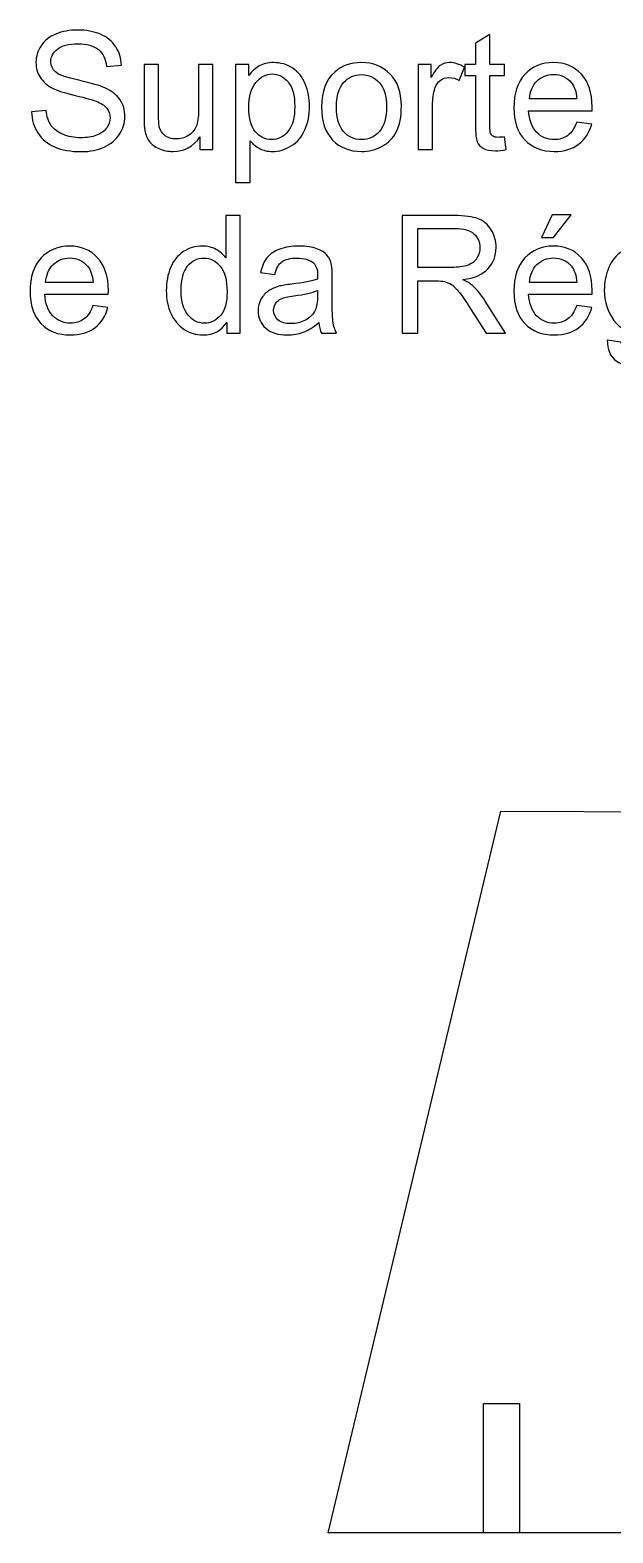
# Model space of a CAD drawing. Header units: millimetres. Extents: x -300 to 279, y -192 to 238.
# Drawn here: x -292.9 to -247.8, y 76.8 to 193 of the extents above; entities that cross this region are included whole.
import ezdxf

# ---------------------------------------------------------------- set-up
doc = ezdxf.new("R2010")
doc.units = ezdxf.units.MM
doc.layers.add('CAMADA_1', color=7, linetype='CONTINUOUS')

msp = doc.modelspace()

# ---------------------------------------------------------------- linework, layer by layer
at = {"layer": 'CAMADA_1', "color": 250}
for points, knots in [([(-292.7823, 186.6647), (-292.7823, 186.6647), (-291.652, 186.7663), (-291.652, 186.7663), (-291.5991, 186.3091), (-291.4742, 185.9345), (-291.2773, 185.6402), (-291.0805, 185.3481), (-290.7757, 185.1111), (-290.3629, 184.929), (-289.9502, 184.7491), (-289.4845, 184.6581), (-288.9681, 184.6581), (-288.5087, 184.6581), (-288.1045, 184.7258), (-287.7531, 184.8634), (-287.4017, 185.001), (-287.1414, 185.1894), (-286.9699, 185.4286), (-286.7985, 185.6678), (-286.7117, 185.9281), (-286.7117, 186.2075), (-286.7117, 186.4911), (-286.7942, 186.7388), (-286.9593, 186.9526), (-287.1244, 187.1642), (-287.3975, 187.342), (-287.7785, 187.4881), (-288.0219, 187.5812), (-288.5617, 187.7294), (-289.3977, 187.9305), (-290.2338, 188.1316), (-290.818, 188.3199), (-291.1525, 188.4977), (-291.5864, 188.7263), (-291.9081, 189.01), (-292.1198, 189.3465), (-292.3336, 189.6831), (-292.4394, 190.062), (-292.4394, 190.4789), (-292.4394, 190.9404), (-292.3082, 191.3701), (-292.0478, 191.768), (-291.7875, 192.168), (-291.4086, 192.4707), (-290.9069, 192.6782), (-290.4074, 192.8856), (-289.8507, 192.9893), (-289.239, 192.9893), (-288.5659, 192.9893), (-287.9711, 192.8814), (-287.4568, 192.6633), (-286.9424, 192.4474), (-286.5466, 192.1278), (-286.2693, 191.7045), (-285.992, 191.2833), (-285.8439, 190.8049), (-285.8227, 190.2715), (-285.8227, 190.2715), (-286.9784, 190.1826), (-286.9784, 190.1826), (-287.0398, 190.7562), (-287.2493, 191.1901), (-287.607, 191.4822), (-287.9648, 191.7765), (-288.4939, 191.9225), (-289.1924, 191.9225), (-289.9206, 191.9225), (-290.4518, 191.7892), (-290.7842, 191.5225), (-291.1165, 191.2558), (-291.2837, 190.934), (-291.2837, 190.5573), (-291.2837, 190.2313), (-291.1652, 189.9625), (-290.9302, 189.7508), (-290.6974, 189.5413), (-290.0941, 189.3232), (-289.1162, 189.1031), (-288.1383, 188.8809), (-287.4673, 188.6882), (-287.1033, 188.5231), (-286.5762, 188.2797), (-286.1846, 187.9728), (-285.9328, 187.5982), (-285.6809, 187.2256), (-285.556, 186.7959), (-285.556, 186.3091), (-285.556, 185.8244), (-285.6936, 185.3714), (-285.9709, 184.9439), (-286.2481, 184.5163), (-286.644, 184.184), (-287.1625, 183.9469), (-287.6811, 183.7098), (-288.2632, 183.5913), (-288.913, 183.5913), (-289.7343, 183.5913), (-290.4222, 183.7119), (-290.9768, 183.9511), (-291.5335, 184.1903), (-291.9674, 184.5502), (-292.2828, 185.0328), (-292.6003, 185.5132), (-292.7654, 186.0572), (-292.7823, 186.6647)], [0, 0, 0, 0, 0.02857143, 0.02857143, 0.02857143, 0.05714286, 0.05714286, 0.05714286, 0.08571429, 0.08571429, 0.08571429, 0.11428571, 0.11428571, 0.11428571, 0.14285714, 0.14285714, 0.14285714, 0.17142857, 0.17142857, 0.17142857, 0.2, 0.2, 0.2, 0.22857143, 0.22857143, 0.22857143, 0.25714286, 0.25714286, 0.25714286, 0.28571429, 0.28571429, 0.28571429, 0.31428571, 0.31428571, 0.31428571, 0.34285714, 0.34285714, 0.34285714, 0.37142857, 0.37142857, 0.37142857, 0.4, 0.4, 0.4, 0.42857143, 0.42857143, 0.42857143, 0.45714286, 0.45714286, 0.45714286, 0.48571429, 0.48571429, 0.48571429, 0.51428571, 0.51428571, 0.51428571, 0.54285714, 0.54285714, 0.54285714, 0.57142857, 0.57142857, 0.57142857, 0.6, 0.6, 0.6, 0.62857143, 0.62857143, 0.62857143, 0.65714286, 0.65714286, 0.65714286, 0.68571429, 0.68571429, 0.68571429, 0.71428571, 0.71428571, 0.71428571, 0.74285714, 0.74285714, 0.74285714, 0.77142857, 0.77142857, 0.77142857, 0.8, 0.8, 0.8, 0.82857143, 0.82857143, 0.82857143, 0.85714286, 0.85714286, 0.85714286, 0.88571429, 0.88571429, 0.88571429, 0.91428571, 0.91428571, 0.91428571, 0.94285714, 0.94285714, 0.94285714, 0.97142857, 0.97142857, 0.97142857, 1, 1, 1, 1]), ([(-256.2127, 184.7407), (-256.2127, 184.7407), (-256.0603, 183.7543), (-256.0603, 183.7543), (-256.3736, 183.6887), (-256.6551, 183.6548), (-256.9006, 183.6548), (-257.3049, 183.6548), (-257.6182, 183.7183), (-257.8425, 183.8474), (-258.0648, 183.9765), (-258.2214, 184.1438), (-258.3124, 184.3533), (-258.4034, 184.5629), (-258.4479, 185.0031), (-258.4479, 185.6741), (-258.4479, 185.6741), (-258.4479, 189.4714), (-258.4479, 189.4714), (-258.4479, 189.4714), (-259.2734, 189.4714), (-259.2734, 189.4714), (-259.2734, 189.4714), (-259.2734, 190.335), (-259.2734, 190.335), (-259.2734, 190.335), (-258.4479, 190.335), (-258.4479, 190.335), (-258.4479, 190.335), (-258.4479, 191.9648), (-258.4479, 191.9648), (-258.4479, 191.9648), (-257.3303, 192.6358), (-257.3303, 192.6358), (-257.3303, 192.6358), (-257.3303, 190.335), (-257.3303, 190.335), (-257.3303, 190.335), (-256.2127, 190.335), (-256.2127, 190.335), (-256.2127, 190.335), (-256.2127, 189.4714), (-256.2127, 189.4714), (-256.2127, 189.4714), (-257.3303, 189.4714), (-257.3303, 189.4714), (-257.3303, 189.4714), (-257.3303, 185.6106), (-257.3303, 185.6106), (-257.3303, 185.291), (-257.3112, 185.0857), (-257.271, 184.9947), (-257.2329, 184.9036), (-257.1694, 184.8317), (-257.0805, 184.7766), (-256.9916, 184.7237), (-256.8646, 184.6962), (-256.6995, 184.6962), (-256.5768, 184.6962), (-256.4138, 184.711), (-256.2127, 184.7407)], [0, 0, 0, 0, 0.05, 0.05, 0.05, 0.1, 0.1, 0.1, 0.15, 0.15, 0.15, 0.2, 0.2, 0.2, 0.25, 0.25, 0.25, 0.3, 0.3, 0.3, 0.35, 0.35, 0.35, 0.4, 0.4, 0.4, 0.45, 0.45, 0.45, 0.5, 0.5, 0.5, 0.55, 0.55, 0.55, 0.6, 0.6, 0.6, 0.65, 0.65, 0.65, 0.7, 0.7, 0.7, 0.75, 0.75, 0.75, 0.8, 0.8, 0.8, 0.85, 0.85, 0.85, 0.9, 0.9, 0.9, 0.95, 0.95, 0.95, 1, 1, 1, 1]), ([(-279.7521, 183.7437), (-279.7521, 183.7437), (-279.7521, 184.7237), (-279.7521, 184.7237), (-280.2643, 183.9765), (-280.9586, 183.604), (-281.837, 183.604), (-282.2244, 183.604), (-282.5863, 183.6781), (-282.9229, 183.8263), (-283.2594, 183.9765), (-283.5092, 184.1628), (-283.6722, 184.3872), (-283.8351, 184.6137), (-283.9494, 184.8888), (-284.0151, 185.2148), (-284.0595, 185.4349), (-284.0828, 185.7821), (-284.0828, 186.2562), (-284.0828, 186.2562), (-284.0828, 190.335), (-284.0828, 190.335), (-284.0828, 190.335), (-282.9652, 190.335), (-282.9652, 190.335), (-282.9652, 190.335), (-282.9652, 186.688), (-282.9652, 186.688), (-282.9652, 186.1059), (-282.9419, 185.7122), (-282.8975, 185.5111), (-282.8276, 185.2169), (-282.6794, 184.9883), (-282.4508, 184.8211), (-282.2244, 184.6539), (-281.945, 184.5692), (-281.6105, 184.5692), (-281.2761, 184.5692), (-280.9628, 184.6539), (-280.6707, 184.8253), (-280.3786, 184.9968), (-280.1712, 185.2317), (-280.0484, 185.5259), (-279.9278, 185.8202), (-279.8664, 186.2498), (-279.8664, 186.8108), (-279.8664, 186.8108), (-279.8664, 190.335), (-279.8664, 190.335), (-279.8664, 190.335), (-278.7488, 190.335), (-278.7488, 190.335), (-278.7488, 190.335), (-278.7488, 183.7437), (-278.7488, 183.7437), (-278.7488, 183.7437), (-279.7521, 183.7437), (-279.7521, 183.7437)], [0, 0, 0, 0, 0.05263158, 0.05263158, 0.05263158, 0.10526316, 0.10526316, 0.10526316, 0.15789474, 0.15789474, 0.15789474, 0.21052632, 0.21052632, 0.21052632, 0.26315789, 0.26315789, 0.26315789, 0.31578947, 0.31578947, 0.31578947, 0.36842105, 0.36842105, 0.36842105, 0.42105263, 0.42105263, 0.42105263, 0.47368421, 0.47368421, 0.47368421, 0.52631579, 0.52631579, 0.52631579, 0.57894737, 0.57894737, 0.57894737, 0.63157895, 0.63157895, 0.63157895, 0.68421053, 0.68421053, 0.68421053, 0.73684211, 0.73684211, 0.73684211, 0.78947368, 0.78947368, 0.78947368, 0.84210526, 0.84210526, 0.84210526, 0.89473684, 0.89473684, 0.89473684, 0.94736842, 0.94736842, 0.94736842, 1, 1, 1, 1]), ([(-276.9941, 181.2164), (-276.9941, 181.2164), (-276.9941, 190.335), (-276.9941, 190.335), (-276.9941, 190.335), (-275.9781, 190.335), (-275.9781, 190.335), (-275.9781, 190.335), (-275.9781, 189.4693), (-275.9781, 189.4693), (-275.7389, 189.8037), (-275.468, 190.0556), (-275.1653, 190.2228), (-274.8647, 190.39), (-274.4985, 190.4747), (-274.0689, 190.4747), (-273.5058, 190.4747), (-273.0105, 190.3308), (-272.5808, 190.0408), (-272.1512, 189.7529), (-271.8273, 189.3444), (-271.6072, 188.8195), (-271.3892, 188.2924), (-271.2791, 187.7167), (-271.2791, 187.088), (-271.2791, 186.4171), (-271.3997, 185.8117), (-271.641, 185.2719), (-271.8823, 184.7343), (-272.2337, 184.3216), (-272.6951, 184.0337), (-273.1545, 183.7479), (-273.6392, 183.604), (-274.1472, 183.604), (-274.5197, 183.604), (-274.8541, 183.6823), (-275.1484, 183.839), (-275.4447, 183.9956), (-275.686, 184.1924), (-275.8765, 184.4316), (-275.8765, 184.4316), (-275.8765, 181.2164), (-275.8765, 181.2164), (-275.8765, 181.2164), (-276.9941, 181.2164), (-276.9941, 181.2164)], [0, 0, 0, 0, 0.06666667, 0.06666667, 0.06666667, 0.13333333, 0.13333333, 0.13333333, 0.2, 0.2, 0.2, 0.26666667, 0.26666667, 0.26666667, 0.33333333, 0.33333333, 0.33333333, 0.4, 0.4, 0.4, 0.46666667, 0.46666667, 0.46666667, 0.53333333, 0.53333333, 0.53333333, 0.6, 0.6, 0.6, 0.66666667, 0.66666667, 0.66666667, 0.73333333, 0.73333333, 0.73333333, 0.8, 0.8, 0.8, 0.86666667, 0.86666667, 0.86666667, 0.93333333, 0.93333333, 0.93333333, 1, 1, 1, 1]), ([(-275.9781, 186.9991), (-275.9781, 186.1546), (-275.8066, 185.5302), (-275.4659, 185.1259), (-275.123, 184.7216), (-274.7081, 184.5184), (-274.2213, 184.5184), (-273.726, 184.5184), (-273.3026, 184.728), (-272.9513, 185.1471), (-272.5978, 185.5662), (-272.4221, 186.2139), (-272.4221, 187.0923), (-272.4221, 187.9305), (-272.5935, 188.557), (-272.9386, 188.974), (-273.2836, 189.391), (-273.6942, 189.5984), (-274.1726, 189.5984), (-274.6467, 189.5984), (-275.0658, 189.3762), (-275.4299, 188.9338), (-275.7961, 188.4893), (-275.9781, 187.8458), (-275.9781, 186.9991)], [0, 0, 0, 0, 0.125, 0.125, 0.125, 0.25, 0.25, 0.25, 0.375, 0.375, 0.375, 0.5, 0.5, 0.5, 0.625, 0.625, 0.625, 0.75, 0.75, 0.75, 0.875, 0.875, 0.875, 1, 1, 1, 1]), ([(-270.3499, 187.0394), (-270.3499, 188.2564), (-270.0112, 189.1581), (-269.3318, 189.7445), (-268.7666, 190.2313), (-268.0745, 190.4747), (-267.2596, 190.4747), (-266.3557, 190.4747), (-265.6149, 190.1784), (-265.0392, 189.5857), (-264.4656, 188.9952), (-264.1777, 188.176), (-264.1777, 187.1325), (-264.1777, 186.2858), (-264.3047, 185.6212), (-264.5587, 185.1365), (-264.8127, 184.6518), (-265.1831, 184.275), (-265.6699, 184.0062), (-266.1547, 183.7373), (-266.6859, 183.604), (-267.2596, 183.604), (-268.1824, 183.604), (-268.9275, 183.8982), (-269.4969, 184.4888), (-270.0663, 185.0793), (-270.3499, 185.9302), (-270.3499, 187.0394)], [0, 0, 0, 0, 0.11111111, 0.11111111, 0.11111111, 0.22222222, 0.22222222, 0.22222222, 0.33333333, 0.33333333, 0.33333333, 0.44444444, 0.44444444, 0.44444444, 0.55555556, 0.55555556, 0.55555556, 0.66666667, 0.66666667, 0.66666667, 0.77777778, 0.77777778, 0.77777778, 0.88888889, 0.88888889, 0.88888889, 1, 1, 1, 1]), ([(-269.2069, 187.0372), (-269.2069, 186.1948), (-269.0227, 185.564), (-268.6544, 185.1471), (-268.284, 184.728), (-267.8205, 184.5184), (-267.2596, 184.5184), (-266.705, 184.5184), (-266.2436, 184.728), (-265.8731, 185.1492), (-265.5048, 185.5704), (-265.3207, 186.2117), (-265.3207, 187.0732), (-265.3207, 187.886), (-265.507, 188.502), (-265.8774, 188.919), (-266.2478, 189.3381), (-266.7092, 189.5476), (-267.2596, 189.5476), (-267.8205, 189.5476), (-268.284, 189.3402), (-268.6544, 188.9232), (-269.0227, 188.5062), (-269.2069, 187.8776), (-269.2069, 187.0372)], [0, 0, 0, 0, 0.125, 0.125, 0.125, 0.25, 0.25, 0.25, 0.375, 0.375, 0.375, 0.5, 0.5, 0.5, 0.625, 0.625, 0.625, 0.75, 0.75, 0.75, 0.875, 0.875, 0.875, 1, 1, 1, 1]), ([(-262.8802, 183.7437), (-262.8802, 183.7437), (-262.8802, 190.335), (-262.8802, 190.335), (-262.8802, 190.335), (-261.8769, 190.335), (-261.8769, 190.335), (-261.8769, 190.335), (-261.8769, 189.3254), (-261.8769, 189.3254), (-261.6208, 189.7931), (-261.3837, 190.1022), (-261.1657, 190.2503), (-260.9477, 190.4006), (-260.7085, 190.4747), (-260.4481, 190.4747), (-260.0714, 190.4747), (-259.6883, 190.3562), (-259.2988, 190.1212), (-259.2988, 190.1212), (-259.6967, 189.0904), (-259.6967, 189.0904), (-259.9677, 189.2428), (-260.2386, 189.319), (-260.5095, 189.319), (-260.7529, 189.319), (-260.971, 189.2449), (-261.1636, 189.0989), (-261.3562, 188.9528), (-261.4938, 188.7496), (-261.5763, 188.4893), (-261.7012, 188.0935), (-261.7626, 187.6595), (-261.7626, 187.1875), (-261.7626, 187.1875), (-261.7626, 183.7437), (-261.7626, 183.7437), (-261.7626, 183.7437), (-262.8802, 183.7437), (-262.8802, 183.7437)], [0, 0, 0, 0, 0.07692308, 0.07692308, 0.07692308, 0.15384615, 0.15384615, 0.15384615, 0.23076923, 0.23076923, 0.23076923, 0.30769231, 0.30769231, 0.30769231, 0.38461538, 0.38461538, 0.38461538, 0.46153846, 0.46153846, 0.46153846, 0.53846154, 0.53846154, 0.53846154, 0.61538462, 0.61538462, 0.61538462, 0.69230769, 0.69230769, 0.69230769, 0.76923077, 0.76923077, 0.76923077, 0.84615385, 0.84615385, 0.84615385, 0.92307692, 0.92307692, 0.92307692, 1, 1, 1, 1]), ([(-250.6141, 185.8773), (-250.6141, 185.8773), (-249.4584, 185.7249), (-249.4584, 185.7249), (-249.6383, 185.0539), (-249.9749, 184.5311), (-250.4659, 184.1607), (-250.957, 183.7903), (-251.5835, 183.604), (-252.3476, 183.604), (-253.3086, 183.604), (-254.0706, 183.9003), (-254.6336, 184.493), (-255.1967, 185.0836), (-255.4782, 185.9154), (-255.4782, 186.9843), (-255.4782, 188.0892), (-255.1946, 188.9486), (-254.6252, 189.5582), (-254.0558, 190.1699), (-253.3171, 190.4747), (-252.409, 190.4747), (-251.5306, 190.4747), (-250.8131, 190.1763), (-250.2564, 189.5772), (-249.6997, 188.9782), (-249.4203, 188.1358), (-249.4203, 187.0499), (-249.4203, 186.9843), (-249.4224, 186.8848), (-249.4266, 186.7536), (-249.4266, 186.7536), (-254.3352, 186.7536), (-254.3352, 186.7536), (-254.2929, 186.0318), (-254.0897, 185.4773), (-253.7214, 185.0941), (-253.3552, 184.711), (-252.8959, 184.5184), (-252.3476, 184.5184), (-251.9391, 184.5184), (-251.5899, 184.6264), (-251.302, 184.8423), (-251.012, 185.0582), (-250.7834, 185.4032), (-250.6141, 185.8773)], [0, 0, 0, 0, 0.06666667, 0.06666667, 0.06666667, 0.13333333, 0.13333333, 0.13333333, 0.2, 0.2, 0.2, 0.26666667, 0.26666667, 0.26666667, 0.33333333, 0.33333333, 0.33333333, 0.4, 0.4, 0.4, 0.46666667, 0.46666667, 0.46666667, 0.53333333, 0.53333333, 0.53333333, 0.6, 0.6, 0.6, 0.66666667, 0.66666667, 0.66666667, 0.73333333, 0.73333333, 0.73333333, 0.8, 0.8, 0.8, 0.86666667, 0.86666667, 0.86666667, 0.93333333, 0.93333333, 0.93333333, 1, 1, 1, 1]), ([(-254.2717, 187.668), (-254.2717, 187.668), (-250.6014, 187.668), (-250.6014, 187.668), (-250.6501, 188.2226), (-250.7919, 188.6374), (-251.0226, 188.9147), (-251.3761, 189.3444), (-251.8375, 189.5603), (-252.4027, 189.5603), (-252.9149, 189.5603), (-253.3446, 189.3889), (-253.6938, 189.046), (-254.041, 188.7031), (-254.2336, 188.2437), (-254.2717, 187.668)], [0, 0, 0, 0, 0.2, 0.2, 0.2, 0.4, 0.4, 0.4, 0.6, 0.6, 0.6, 0.8, 0.8, 0.8, 1, 1, 1, 1]), ([(-277.682, 169.5557), (-277.682, 169.5557), (-277.682, 170.3918), (-277.682, 170.3918), (-278.099, 169.742), (-278.7128, 169.416), (-279.5235, 169.416), (-280.0484, 169.416), (-280.531, 169.5599), (-280.9692, 169.8499), (-281.4094, 170.1378), (-281.7502, 170.5421), (-281.9936, 171.0585), (-282.2349, 171.5771), (-282.3556, 172.1719), (-282.3556, 172.845), (-282.3556, 173.5012), (-282.2455, 174.096), (-282.0275, 174.6315), (-281.8074, 175.1649), (-281.4793, 175.5755), (-281.0411, 175.8591), (-280.6051, 176.1449), (-280.114, 176.2867), (-279.5743, 176.2867), (-279.1764, 176.2867), (-278.8229, 176.202), (-278.5138, 176.0348), (-278.2048, 175.8676), (-277.9529, 175.6475), (-277.7582, 175.3787), (-277.7582, 175.3787), (-277.7582, 178.6489), (-277.7582, 178.6489), (-277.7582, 178.6489), (-276.6406, 178.6489), (-276.6406, 178.6489), (-276.6406, 178.6489), (-276.6406, 169.5557), (-276.6406, 169.5557), (-276.6406, 169.5557), (-277.682, 169.5557), (-277.682, 169.5557)], [0, 0, 0, 0, 0.07142857, 0.07142857, 0.07142857, 0.14285714, 0.14285714, 0.14285714, 0.21428571, 0.21428571, 0.21428571, 0.28571429, 0.28571429, 0.28571429, 0.35714286, 0.35714286, 0.35714286, 0.42857143, 0.42857143, 0.42857143, 0.5, 0.5, 0.5, 0.57142857, 0.57142857, 0.57142857, 0.64285714, 0.64285714, 0.64285714, 0.71428571, 0.71428571, 0.71428571, 0.78571429, 0.78571429, 0.78571429, 0.85714286, 0.85714286, 0.85714286, 0.92857143, 0.92857143, 0.92857143, 1, 1, 1, 1]), ([(-264.1163, 169.5557), (-264.1163, 169.5557), (-264.1163, 178.6489), (-264.1163, 178.6489), (-264.1163, 178.6489), (-260.0862, 178.6489), (-260.0862, 178.6489), (-259.2755, 178.6489), (-258.6595, 178.5664), (-258.2383, 178.4034), (-257.8171, 178.2404), (-257.4805, 177.9525), (-257.2287, 177.5398), (-256.9768, 177.127), (-256.8519, 176.6698), (-256.8519, 176.1703), (-256.8519, 175.5247), (-257.0614, 174.9807), (-257.4784, 174.5383), (-257.8954, 174.096), (-258.5389, 173.8166), (-259.4109, 173.6959), (-259.0913, 173.5435), (-258.85, 173.3911), (-258.6849, 173.2429), (-258.3336, 172.9212), (-258.0012, 172.5169), (-257.6901, 172.0322), (-257.6901, 172.0322), (-256.1174, 169.5557), (-256.1174, 169.5557), (-256.1174, 169.5557), (-257.6202, 169.5557), (-257.6202, 169.5557), (-257.6202, 169.5557), (-258.8225, 171.448), (-258.8225, 171.448), (-259.1718, 171.9962), (-259.4617, 172.4132), (-259.6882, 172.7032), (-259.9168, 172.9932), (-260.12, 173.1943), (-260.2999, 173.3107), (-260.4777, 173.425), (-260.6619, 173.5054), (-260.8482, 173.552), (-260.9836, 173.5795), (-261.2059, 173.5943), (-261.517, 173.5943), (-261.517, 173.5943), (-262.9098, 173.5943), (-262.9098, 173.5943), (-262.9098, 173.5943), (-262.9098, 169.5557), (-262.9098, 169.5557), (-262.9098, 169.5557), (-264.1163, 169.5557), (-264.1163, 169.5557)], [0, 0, 0, 0, 0.05263158, 0.05263158, 0.05263158, 0.10526316, 0.10526316, 0.10526316, 0.15789474, 0.15789474, 0.15789474, 0.21052632, 0.21052632, 0.21052632, 0.26315789, 0.26315789, 0.26315789, 0.31578947, 0.31578947, 0.31578947, 0.36842105, 0.36842105, 0.36842105, 0.42105263, 0.42105263, 0.42105263, 0.47368421, 0.47368421, 0.47368421, 0.52631579, 0.52631579, 0.52631579, 0.57894737, 0.57894737, 0.57894737, 0.63157895, 0.63157895, 0.63157895, 0.68421053, 0.68421053, 0.68421053, 0.73684211, 0.73684211, 0.73684211, 0.78947368, 0.78947368, 0.78947368, 0.84210526, 0.84210526, 0.84210526, 0.89473684, 0.89473684, 0.89473684, 0.94736842, 0.94736842, 0.94736842, 1, 1, 1, 1]), ([(-253.3319, 176.9598), (-253.3319, 176.9598), (-252.5191, 178.6997), (-252.5191, 178.6997), (-252.5191, 178.6997), (-251.0459, 178.6997), (-251.0459, 178.6997), (-251.0459, 178.6997), (-252.4048, 176.9598), (-252.4048, 176.9598), (-252.4048, 176.9598), (-253.3319, 176.9598), (-253.3319, 176.9598)], [0, 0, 0, 0, 0.25, 0.25, 0.25, 0.5, 0.5, 0.5, 0.75, 0.75, 0.75, 1, 1, 1, 1]), ([(-262.9098, 174.6357), (-262.9098, 174.6357), (-260.3275, 174.6357), (-260.3275, 174.6357), (-259.7771, 174.6357), (-259.3496, 174.6929), (-259.0405, 174.8072), (-258.7315, 174.9193), (-258.4965, 175.1014), (-258.3378, 175.3533), (-258.1769, 175.603), (-258.0965, 175.874), (-258.0965, 176.1682), (-258.0965, 176.5979), (-258.251, 176.9535), (-258.5622, 177.2307), (-258.8733, 177.508), (-259.3644, 177.6456), (-260.0354, 177.6456), (-260.0354, 177.6456), (-262.9098, 177.6456), (-262.9098, 177.6456), (-262.9098, 177.6456), (-262.9098, 174.6357), (-262.9098, 174.6357)], [0, 0, 0, 0, 0.125, 0.125, 0.125, 0.25, 0.25, 0.25, 0.375, 0.375, 0.375, 0.5, 0.5, 0.5, 0.625, 0.625, 0.625, 0.75, 0.75, 0.75, 0.875, 0.875, 0.875, 1, 1, 1, 1]), ([(-288.0325, 171.6893), (-288.0325, 171.6893), (-286.8768, 171.5369), (-286.8768, 171.5369), (-287.0567, 170.8659), (-287.3933, 170.3431), (-287.8843, 169.9727), (-288.3754, 169.6023), (-289.0019, 169.416), (-289.766, 169.416), (-290.727, 169.416), (-291.489, 169.7123), (-292.052, 170.305), (-292.6151, 170.8956), (-292.8966, 171.7274), (-292.8966, 172.7963), (-292.8966, 173.9012), (-292.613, 174.7606), (-292.0436, 175.3702), (-291.4742, 175.9819), (-290.7355, 176.2867), (-289.8274, 176.2867), (-288.949, 176.2867), (-288.2315, 175.9883), (-287.6748, 175.3892), (-287.1181, 174.7902), (-286.8387, 173.9478), (-286.8387, 172.8619), (-286.8387, 172.7963), (-286.8408, 172.6968), (-286.845, 172.5656), (-286.845, 172.5656), (-291.7536, 172.5656), (-291.7536, 172.5656), (-291.7113, 171.8438), (-291.5081, 171.2893), (-291.1398, 170.9061), (-290.7736, 170.523), (-290.3143, 170.3304), (-289.766, 170.3304), (-289.3575, 170.3304), (-289.0083, 170.4384), (-288.7204, 170.6543), (-288.4304, 170.8702), (-288.2018, 171.2152), (-288.0325, 171.6893)], [0, 0, 0, 0, 0.06666667, 0.06666667, 0.06666667, 0.13333333, 0.13333333, 0.13333333, 0.2, 0.2, 0.2, 0.26666667, 0.26666667, 0.26666667, 0.33333333, 0.33333333, 0.33333333, 0.4, 0.4, 0.4, 0.46666667, 0.46666667, 0.46666667, 0.53333333, 0.53333333, 0.53333333, 0.6, 0.6, 0.6, 0.66666667, 0.66666667, 0.66666667, 0.73333333, 0.73333333, 0.73333333, 0.8, 0.8, 0.8, 0.86666667, 0.86666667, 0.86666667, 0.93333333, 0.93333333, 0.93333333, 1, 1, 1, 1]), ([(-270.5679, 170.3812), (-270.9828, 170.0277), (-271.3828, 169.7801), (-271.7659, 169.634), (-272.149, 169.488), (-272.5597, 169.416), (-272.9999, 169.416), (-273.7238, 169.416), (-274.2805, 169.5917), (-274.67, 169.9452), (-275.0595, 170.2965), (-275.2542, 170.7474), (-275.2542, 171.2956), (-275.2542, 171.6173), (-275.1801, 171.9116), (-275.0341, 172.1783), (-274.8859, 172.445), (-274.6933, 172.6566), (-274.4562, 172.8175), (-274.217, 172.9784), (-273.9503, 173.1011), (-273.6519, 173.1837), (-273.4317, 173.2408), (-273.0994, 173.2959), (-272.657, 173.3509), (-271.7553, 173.4567), (-271.0886, 173.5858), (-270.6631, 173.734), (-270.6589, 173.8864), (-270.6568, 173.9838), (-270.6568, 174.024), (-270.6568, 174.477), (-270.7626, 174.7966), (-270.9743, 174.9828), (-271.26, 175.2347), (-271.6855, 175.3596), (-272.2485, 175.3596), (-272.7756, 175.3596), (-273.165, 175.2665), (-273.4148, 175.0823), (-273.6667, 174.8982), (-273.8508, 174.5722), (-273.9715, 174.1023), (-273.9715, 174.1023), (-275.0637, 174.2547), (-275.0637, 174.2547), (-274.9642, 174.7225), (-274.8012, 175.1014), (-274.5726, 175.3892), (-274.344, 175.6771), (-274.0138, 175.8972), (-273.582, 176.0539), (-273.1523, 176.2084), (-272.6507, 176.2867), (-272.0834, 176.2867), (-271.5204, 176.2867), (-271.0611, 176.2211), (-270.7076, 176.0877), (-270.3562, 175.9544), (-270.0959, 175.7893), (-269.9308, 175.5882), (-269.7657, 175.3871), (-269.6493, 175.1331), (-269.5815, 174.8262), (-269.5455, 174.6357), (-269.5265, 174.2928), (-269.5265, 173.7996), (-269.5265, 173.7996), (-269.5265, 172.318), (-269.5265, 172.318), (-269.5265, 171.2829), (-269.5032, 170.6289), (-269.4566, 170.3516), (-269.4122, 170.0743), (-269.3191, 169.8097), (-269.1836, 169.5557), (-269.1836, 169.5557), (-270.352, 169.5557), (-270.352, 169.5557), (-270.4642, 169.7907), (-270.5361, 170.0658), (-270.5679, 170.3812)], [0, 0, 0, 0, 0.03703704, 0.03703704, 0.03703704, 0.07407407, 0.07407407, 0.07407407, 0.11111111, 0.11111111, 0.11111111, 0.14814815, 0.14814815, 0.14814815, 0.18518519, 0.18518519, 0.18518519, 0.22222222, 0.22222222, 0.22222222, 0.25925926, 0.25925926, 0.25925926, 0.2962963, 0.2962963, 0.2962963, 0.33333333, 0.33333333, 0.33333333, 0.37037037, 0.37037037, 0.37037037, 0.40740741, 0.40740741, 0.40740741, 0.44444444, 0.44444444, 0.44444444, 0.48148148, 0.48148148, 0.48148148, 0.51851852, 0.51851852, 0.51851852, 0.55555556, 0.55555556, 0.55555556, 0.59259259, 0.59259259, 0.59259259, 0.62962963, 0.62962963, 0.62962963, 0.66666667, 0.66666667, 0.66666667, 0.7037037, 0.7037037, 0.7037037, 0.74074074, 0.74074074, 0.74074074, 0.77777778, 0.77777778, 0.77777778, 0.81481481, 0.81481481, 0.81481481, 0.85185185, 0.85185185, 0.85185185, 0.88888889, 0.88888889, 0.88888889, 0.92592593, 0.92592593, 0.92592593, 0.96296296, 0.96296296, 0.96296296, 1, 1, 1, 1]), ([(-250.6141, 171.6893), (-250.6141, 171.6893), (-249.4584, 171.5369), (-249.4584, 171.5369), (-249.6383, 170.8659), (-249.9749, 170.3431), (-250.4659, 169.9727), (-250.957, 169.6023), (-251.5835, 169.416), (-252.3476, 169.416), (-253.3086, 169.416), (-254.0706, 169.7123), (-254.6336, 170.305), (-255.1967, 170.8956), (-255.4782, 171.7274), (-255.4782, 172.7963), (-255.4782, 173.9012), (-255.1946, 174.7606), (-254.6252, 175.3702), (-254.0558, 175.9819), (-253.3171, 176.2867), (-252.409, 176.2867), (-251.5306, 176.2867), (-250.8131, 175.9883), (-250.2564, 175.3892), (-249.6997, 174.7902), (-249.4203, 173.9478), (-249.4203, 172.8619), (-249.4203, 172.7963), (-249.4224, 172.6968), (-249.4266, 172.5656), (-249.4266, 172.5656), (-254.3352, 172.5656), (-254.3352, 172.5656), (-254.2929, 171.8438), (-254.0897, 171.2893), (-253.7214, 170.9061), (-253.3552, 170.523), (-252.8959, 170.3304), (-252.3476, 170.3304), (-251.9391, 170.3304), (-251.5899, 170.4384), (-251.302, 170.6543), (-251.012, 170.8702), (-250.7834, 171.2152), (-250.6141, 171.6893)], [0, 0, 0, 0, 0.06666667, 0.06666667, 0.06666667, 0.13333333, 0.13333333, 0.13333333, 0.2, 0.2, 0.2, 0.26666667, 0.26666667, 0.26666667, 0.33333333, 0.33333333, 0.33333333, 0.4, 0.4, 0.4, 0.46666667, 0.46666667, 0.46666667, 0.53333333, 0.53333333, 0.53333333, 0.6, 0.6, 0.6, 0.66666667, 0.66666667, 0.66666667, 0.73333333, 0.73333333, 0.73333333, 0.8, 0.8, 0.8, 0.86666667, 0.86666667, 0.86666667, 0.93333333, 0.93333333, 0.93333333, 1, 1, 1, 1]), ([(-248.2519, 169.0096), (-248.2519, 169.0096), (-247.1724, 168.8572), (-247.1724, 168.8572), (-247.128, 168.5228), (-247.001, 168.2793), (-246.7935, 168.1248), (-246.5162, 167.9195), (-246.1374, 167.8158), (-245.6569, 167.8158), (-245.1404, 167.8158), (-244.7404, 167.9195), (-244.4588, 168.1248), (-244.1773, 168.3301), (-243.9868, 168.6201), (-243.8873, 168.9905), (-243.8302, 169.217), (-243.8027, 169.6933), (-243.8069, 170.4193), (-244.2959, 169.8436), (-244.9033, 169.5557), (-245.6315, 169.5557), (-246.5374, 169.5557), (-247.2401, 169.8817), (-247.7354, 170.5357), (-248.2329, 171.1877), (-248.4805, 171.9708), (-248.4805, 172.8831), (-248.4805, 173.5118), (-248.3662, 174.0917), (-248.1397, 174.623), (-247.9132, 175.1543), (-247.583, 175.5628), (-247.1512, 175.8528), (-246.7194, 176.1428), (-246.2114, 176.2867), (-245.6272, 176.2867), (-244.8504, 176.2867), (-244.2091, 175.9692), (-243.7053, 175.3342), (-243.7053, 175.3342), (-243.7053, 176.147), (-243.7053, 176.147), (-243.7053, 176.147), (-242.6766, 176.147), (-242.6766, 176.147), (-242.6766, 176.147), (-242.6766, 170.4553), (-242.6766, 170.4553), (-242.6766, 169.4287), (-242.7803, 168.7027), (-242.9899, 168.2751), (-243.1973, 167.8475), (-243.5296, 167.5089), (-243.9805, 167.2612), (-244.4334, 167.0136), (-244.9901, 166.8887), (-245.6505, 166.8887), (-246.4358, 166.8887), (-247.0687, 167.0644), (-247.5513, 167.4179), (-248.036, 167.7692), (-248.2688, 168.3005), (-248.2519, 169.0096)], [0, 0, 0, 0, 0.04761905, 0.04761905, 0.04761905, 0.0952381, 0.0952381, 0.0952381, 0.14285714, 0.14285714, 0.14285714, 0.19047619, 0.19047619, 0.19047619, 0.23809524, 0.23809524, 0.23809524, 0.28571429, 0.28571429, 0.28571429, 0.33333333, 0.33333333, 0.33333333, 0.38095238, 0.38095238, 0.38095238, 0.42857143, 0.42857143, 0.42857143, 0.47619048, 0.47619048, 0.47619048, 0.52380952, 0.52380952, 0.52380952, 0.57142857, 0.57142857, 0.57142857, 0.61904762, 0.61904762, 0.61904762, 0.66666667, 0.66666667, 0.66666667, 0.71428571, 0.71428571, 0.71428571, 0.76190476, 0.76190476, 0.76190476, 0.80952381, 0.80952381, 0.80952381, 0.85714286, 0.85714286, 0.85714286, 0.9047619, 0.9047619, 0.9047619, 0.95238095, 0.95238095, 0.95238095, 1, 1, 1, 1]), ([(-291.6901, 173.48), (-291.6901, 173.48), (-288.0198, 173.48), (-288.0198, 173.48), (-288.0685, 174.0346), (-288.2103, 174.4494), (-288.441, 174.7267), (-288.7945, 175.1564), (-289.2559, 175.3723), (-289.8211, 175.3723), (-290.3333, 175.3723), (-290.763, 175.2009), (-291.1122, 174.858), (-291.4594, 174.5151), (-291.652, 174.0557), (-291.6901, 173.48)], [0, 0, 0, 0, 0.2, 0.2, 0.2, 0.4, 0.4, 0.4, 0.6, 0.6, 0.6, 0.8, 0.8, 0.8, 1, 1, 1, 1]), ([(-281.2126, 172.8429), (-281.2126, 172.0005), (-281.0348, 171.3718), (-280.6771, 170.9548), (-280.3215, 170.5378), (-279.9003, 170.3304), (-279.4155, 170.3304), (-278.9266, 170.3304), (-278.5117, 170.5294), (-278.1688, 170.9273), (-277.828, 171.3252), (-277.6566, 171.9327), (-277.6566, 172.7498), (-277.6566, 173.6472), (-277.8302, 174.3076), (-278.1794, 174.7288), (-278.5265, 175.1501), (-278.9562, 175.3596), (-279.4663, 175.3596), (-279.9638, 175.3596), (-280.3786, 175.1585), (-280.7131, 174.7542), (-281.0454, 174.35), (-281.2126, 173.7128), (-281.2126, 172.8429)], [0, 0, 0, 0, 0.125, 0.125, 0.125, 0.25, 0.25, 0.25, 0.375, 0.375, 0.375, 0.5, 0.5, 0.5, 0.625, 0.625, 0.625, 0.75, 0.75, 0.75, 0.875, 0.875, 0.875, 1, 1, 1, 1]), ([(-254.2717, 173.48), (-254.2717, 173.48), (-250.6014, 173.48), (-250.6014, 173.48), (-250.6501, 174.0346), (-250.7919, 174.4494), (-251.0226, 174.7267), (-251.3761, 175.1564), (-251.8375, 175.3723), (-252.4027, 175.3723), (-252.9149, 175.3723), (-253.3446, 175.2009), (-253.6938, 174.858), (-254.041, 174.5151), (-254.2336, 174.0557), (-254.2717, 173.48)], [0, 0, 0, 0, 0.2, 0.2, 0.2, 0.4, 0.4, 0.4, 0.6, 0.6, 0.6, 0.8, 0.8, 0.8, 1, 1, 1, 1]), ([(-270.6568, 172.8577), (-271.0632, 172.6926), (-271.6728, 172.5529), (-272.4856, 172.4386), (-272.947, 172.373), (-273.273, 172.2989), (-273.4635, 172.2164), (-273.654, 172.1338), (-273.8, 172.0132), (-273.9038, 171.8565), (-274.0075, 171.6978), (-274.0604, 171.5221), (-274.0604, 171.3274), (-274.0604, 171.0331), (-273.9482, 170.7855), (-273.7217, 170.5886), (-273.4952, 170.3918), (-273.165, 170.2923), (-272.7311, 170.2923), (-272.3014, 170.2923), (-271.9183, 170.3854), (-271.5818, 170.5738), (-271.2473, 170.7601), (-270.9997, 171.0162), (-270.8431, 171.3401), (-270.7224, 171.5919), (-270.6631, 171.9624), (-270.6631, 172.4513), (-270.6631, 172.4513), (-270.6568, 172.8577), (-270.6568, 172.8577)], [0, 0, 0, 0, 0.1, 0.1, 0.1, 0.2, 0.2, 0.2, 0.3, 0.3, 0.3, 0.4, 0.4, 0.4, 0.5, 0.5, 0.5, 0.6, 0.6, 0.6, 0.7, 0.7, 0.7, 0.8, 0.8, 0.8, 0.9, 0.9, 0.9, 1, 1, 1, 1]), ([(-174.637, 76.8068), (-174.637, 76.8068), (-269.8349, 76.8125), (-269.8349, 76.8125), (-269.8349, 76.8125), (-256.4928, 132.6067), (-256.4928, 132.6067)], [0, 0, 0, 0, 0.5, 0.5, 0.5, 1, 1, 1, 1]), ([(-257.8363, 76.823), (-257.8363, 76.823), (-255.0363, 76.823), (-255.0363, 76.823), (-255.0363, 76.823), (-255.0363, 86.823), (-255.0363, 86.823), (-255.0363, 86.823), (-257.8363, 86.823), (-257.8363, 86.823), (-257.8363, 86.823), (-257.8363, 76.823), (-257.8363, 76.823)], [0, 0, 0, 0, 0.25, 0.25, 0.25, 0.5, 0.5, 0.5, 0.75, 0.75, 0.75, 1, 1, 1, 1])]:
    msp.add_open_spline(points, degree=3, knots=knots, dxfattribs=at)
msp.add_open_spline([(-256.4928, 132.6067), (-256.4928, 132.6067), (-243.6782, 132.5609), (-243.6782, 132.5609)], degree=3, dxfattribs=at)

doc.saveas('drawing.dxf')
